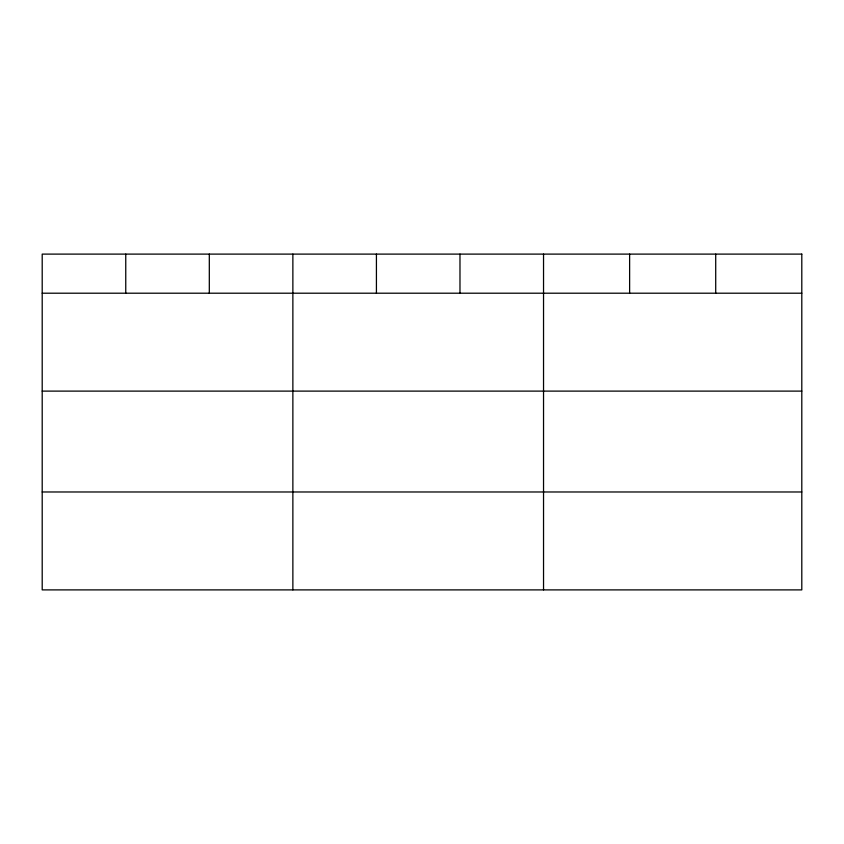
<?xml version="1.0" encoding="UTF-8"?>
<svg xmlns="http://www.w3.org/2000/svg" width="844" height="844" viewBox="0 0 844 844"><rect width="100%" height="100%" fill="white"/><g stroke="black" fill="none" stroke-linecap="round" stroke-linejoin="round"><path stroke-width="1.27" d="M42.2 293.206L801.8 293.206M42.2 391.11L801.8 391.11M42.2 491.978L801.8 491.978M715.712 254.107L715.712 293.206M629.624 254.107L629.624 293.206M543.536 254.107L543.536 589.893M459.98 254.107L459.98 293.206M376.424 254.107L376.424 293.206M292.868 254.107L292.868 589.893M209.312 254.107L209.312 293.206M125.756 254.107L125.756 293.206M801.8 254.107L42.2 254.107L42.2 589.893L801.8 589.893L801.8 254.107"/></g></svg>
